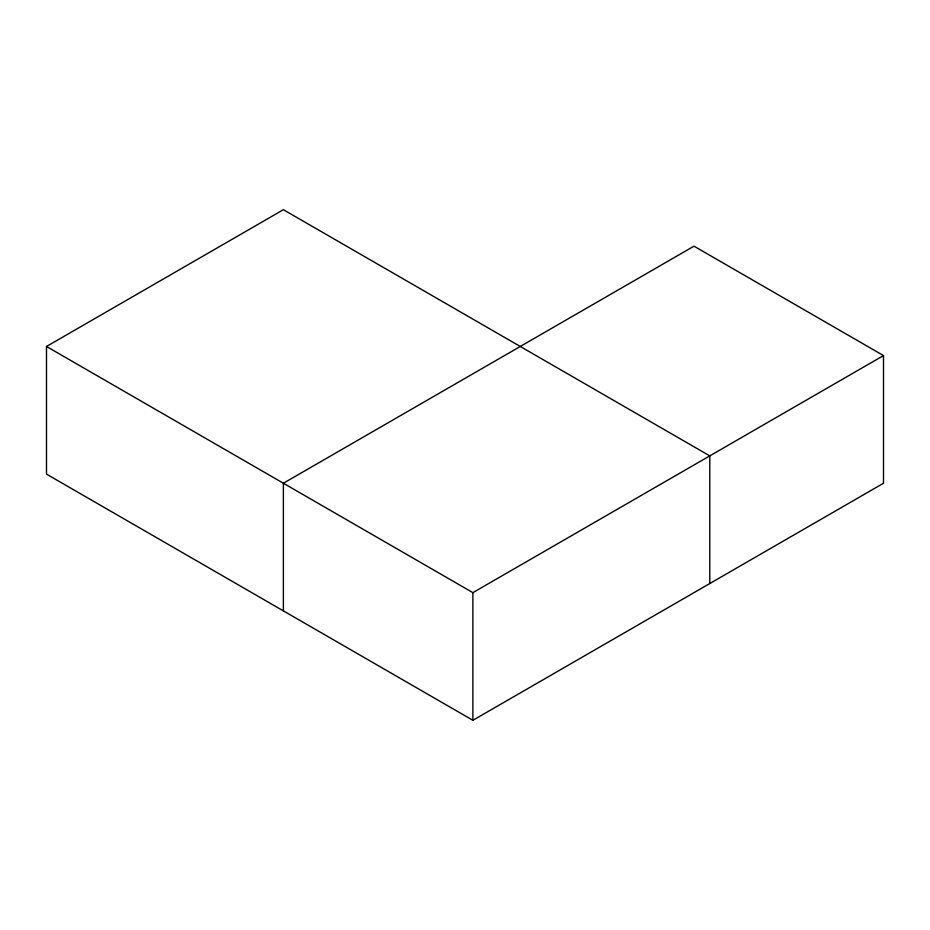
<?xml version="1.0" encoding="UTF-8"?>
<svg xmlns="http://www.w3.org/2000/svg" width="930" height="930" viewBox="0 0 930 930"><rect width="100%" height="100%" fill="white"/><g stroke="black" fill="none" stroke-linecap="round" stroke-linejoin="round"><path stroke-width="1.4" d="M283.383 610.882L283.383 483.24L693.989 246.171L883.5 355.586L883.5 483.24L472.893 720.297L46.5 474.114L46.5 346.472L283.383 209.703L709.788 455.886L709.788 583.529M46.5 346.472L472.893 592.643L883.5 355.586M472.893 592.643L472.893 720.297"/></g></svg>
